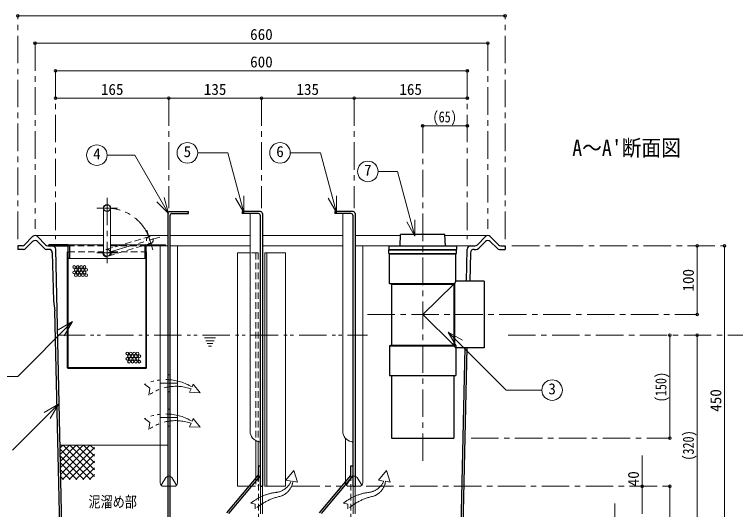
# Model space of a CAD drawing. Units: millimetres at full size, sheet at 1:8. Extents: x -1685 to 1555, y -1115 to 1133.
# Drawn here: x -1130 to -79, y -725 to -4 of the extents above; entities that cross this region are included whole.
import ezdxf
from ezdxf.enums import TextEntityAlignment as Align

# ---------------------------------------------------------------- set-up
doc = ezdxf.new("R2010")
doc.units = ezdxf.units.MM
doc.header["$LTSCALE"] = 8
doc.header["$PDMODE"] = 32
doc.header["$PDSIZE"] = 4
for name, pattern in [('CHAIN1', [8, 5, -1, 1, -1]), ('DASHED1', [1.8, 1.2, -0.6]), ('DOUBLE_CHAIN1', [8.8, 5, -1, 0.6, -0.6, 0.6, -1])]:
    doc.linetypes.add(name, pattern=pattern)
doc.layers.add('0-0_ﾚｲﾔ1', color=4, linetype='Continuous', lineweight=9)
doc.styles.add('ＭＳ ゴシック', font='')
doc.styles.get('ＭＳ ゴシック').set_extended_font_data('MS Gothic')

msp = doc.modelspace()

# ---------------------------------------------------------------- linework, layer by layer
at = {"layer": '0-0_ﾚｲﾔ1', "linetype": 'CHAIN1'}
for p, q in [((-1124.576, -330.982), (-1124.576, -5.982)), ((-414.576, -330.982), (-414.576, -5.982)), ((-1099.576, -45.982), (-1099.576, -315.982)), ((-439.576, -45.982), (-439.576, -315.982)), ((-1069.576, -85.982), (-1069.576, -330.982)), ((-469.576, -85.982), (-469.576, -330.982)), ((-904.576, -125.982), (-904.576, -285.982)), ((-769.576, -125.982), (-769.576, -285.982)), ((-634.576, -125.982), (-634.576, -285.982)), ((-534.576, -165.982), (-534.576, -655.982)), ((-994.576, -270.982), (-994.576, -365.982)), ((-1009.576, -285.982), (-979.576, -285.982)), ((-927.996, -346.855), (-936.537, -318.096)), ((-994.576, -350.982), (-917.887, -328.205)), ((-404.576, -340.982), (-94.576, -340.982)), ((-1009.576, -350.982), (-979.576, -350.982)), ((-615.076, -440.982), (-134.576, -440.982)), ((-410.076, -470.982), (5.424, -470.982)), ((-464.076, -620.982), (-174.576, -620.982)), ((-724.576, -690.982), (-652.165, -690.982)), ((-616.988, -690.982), (-174.576, -690.982))]:
    msp.add_line(p, q, dxfattribs=at)
at = {"layer": '0-0_ﾚｲﾔ1'}
for p, q in [((-1124.576, -5.982), (-414.576, -5.982)), ((-439.576, -45.982), (-1099.576, -45.982)), ((-1069.576, -85.982), (-469.576, -85.982)), ((-904.576, -125.982), (-1069.576, -125.982)), ((-769.576, -125.982), (-904.576, -125.982)), ((-634.576, -125.982), (-769.576, -125.982)), ((-469.576, -125.982), (-634.576, -125.982)), ((-469.576, -165.982), (-534.576, -165.982)), ((-1099.576, -325.982), (-999.576, -325.982)), ((-989.576, -325.982), (-906.076, -325.982)), ((-903.076, -325.982), (-786.076, -325.982)), ((-768.076, -325.982), (-651.076, -325.982)), ((-633.076, -325.982), (-567.12, -325.982)), ((-502.032, -325.982), (-439.576, -325.982)), ((-1051.076, -339.482), (-999.576, -339.482)), ((-989.576, -339.482), (-938.076, -339.482)), ((-917.165, -685.982), (-917.165, -340.982)), ((-909.576, -340.982), (-906.076, -340.982)), ((-903.076, -340.982), (-786.076, -340.982)), ((-891.988, -340.982), (-891.988, -685.982)), ((-768.076, -340.982), (-651.076, -340.982)), ((-633.076, -340.982), (-567.562, -340.982)), ((-621.988, -685.982), (-621.988, -340.982)), ((-464.686, -340.982), (-501.591, -340.982)), ((-134.576, -340.982), (-134.576, -440.982)), ((-94.576, -790.982), (-94.576, -340.982)), ((-804.576, -350.982), (-786.076, -350.982)), ((-761.576, -350.982), (-734.576, -350.982)), ((-734.576, -350.982), (-734.576, -690.982)), ((-939.576, -359.482), (-1049.576, -359.482)), ((-489.076, -396.482), (-534.576, -440.982)), ((-534.576, -440.982), (-489.076, -485.482)), ((-174.576, -620.982), (-174.576, -470.982)), ((-134.576, -470.982), (-134.576, -790.982)), ((-647.165, -621.083), (-647.165, -683.966)), ((-906.076, -630.982), (-1063.132, -630.982)), ((-1063.048, -634.763), (-1059.266, -630.982)), ((-1063.005, -636.673), (-1018.696, -680.982)), ((-1062.833, -644.447), (-1049.367, -630.982)), ((-1062.617, -654.132), (-1039.467, -630.982)), ((-1062.402, -663.816), (-1029.568, -630.982)), ((-1062.187, -673.5), (-1019.668, -630.982)), ((-1059.769, -680.982), (-1013.119, -634.332)), ((-1058.797, -630.982), (-1013.119, -676.659)), ((-1048.897, -630.982), (-1013.119, -666.76)), ((-1038.998, -630.982), (-1013.119, -656.86)), ((-1029.098, -630.982), (-1013.119, -646.961)), ((-1019.199, -630.982), (-1013.119, -637.061)), ((-1062.78, -646.797), (-1028.596, -680.982)), ((-1049.869, -680.982), (-1013.119, -644.232)), ((-214.576, -730.982), (-214.576, -645.982)), ((-1062.555, -656.922), (-1038.495, -680.982)), ((-1039.97, -680.982), (-1013.119, -654.131)), ((-1062.33, -667.046), (-1048.395, -680.982)), ((-1030.071, -680.982), (-1013.119, -664.031)), ((-1062.105, -677.171), (-1058.294, -680.982)), ((-1020.171, -680.982), (-1013.119, -673.93)), ((-915.7, -689.517), (-908.834, -678.361)), ((-893.452, -689.517), (-900.318, -678.361)), ((-623.452, -689.517), (-630.318, -678.361)), ((-912.165, -690.982), (-906.076, -690.982)), ((-903.076, -690.982), (-896.988, -690.982)), ((-761.576, -690.982), (-734.576, -690.982)), ((-626.988, -690.982), (-633.076, -690.982)), ((-174.576, -690.982), (-174.576, -790.982)), ((-254.576, -715.982), (-254.576, -835.982))]:
    msp.add_line(p, q, dxfattribs=at)
at = {"layer": '0-0_ﾚｲﾔ1', "color": 7, "lineweight": 18}
for p, q in [((-862.501, -205.482), (-818.514, -205.482)), ((-795.259, -292.27), (-818.514, -205.482)), ((-727.501, -205.482), (-683.514, -205.482)), ((-660.259, -292.27), (-683.514, -205.482)), ((-599.551, -232.545), (-571.076, -232.545)), ((-545.794, -326.9), (-571.076, -232.545)), ((-905.133, -293.604), (-911.345, -270.422)), ((-795.259, -292.27), (-807.259, -271.485)), ((-795.259, -292.27), (-795.259, -268.27)), ((-660.259, -292.27), (-672.259, -271.485)), ((-660.259, -292.27), (-660.259, -268.27)), ((-905.133, -293.604), (-922.104, -276.633)), ((-999.576, -285.982), (-999.576, -350.982)), ((-989.576, -285.982), (-989.576, -350.982)), ((-786.076, -293.982), (-786.076, -610.982)), ((-651.076, -293.982), (-651.076, -610.982)), ((-545.794, -326.9), (-545.794, -302.9)), ((-545.794, -326.9), (-557.794, -306.116)), ((-764.576, -350.982), (-761.576, -350.982)), ((-764.576, -350.982), (-764.576, -625.679)), ((-761.576, -350.982), (-761.576, -624.73)), ((-1044.999, -451.233), (-1124.683, -530.917)), ((-1044.999, -451.233), (-1065.783, -463.233)), ((-1044.999, -451.233), (-1056.999, -472.018)), ((-497.369, -466.441), (-476.584, -478.441)), ((-497.369, -466.441), (-485.369, -487.226)), ((-1155.048, -530.917), (-1124.683, -530.917)), ((-1065.522, -571.323), (-1132.634, -638.434)), ((-1065.522, -571.323), (-1086.307, -583.323)), ((-1065.522, -571.323), (-1077.522, -592.107)), ((-777.576, -624.5), (-777.576, -678.48)), ((-774.576, -625.568), (-774.576, -674.893)), ((-761.576, -624.73), (-761.576, -690.982)), ((-771.076, -690.982), (-771.076, -730.982)), ((-768.076, -690.982), (-768.076, -730.982)), ((-636.076, -690.982), (-636.076, -730.982)), ((-633.076, -690.982), (-633.076, -730.982))]:
    msp.add_line(p, q, dxfattribs=at)
at = {"layer": '0-0_ﾚｲﾔ1', "color": 5, "lineweight": 25}
for p, q in [((-906.076, -293.982), (-906.076, -790.982)), ((-903.076, -290.982), (-876.076, -290.982)), ((-900.076, -293.982), (-876.076, -293.982)), ((-876.076, -293.982), (-876.076, -290.982)), ((-797.576, -290.982), (-797.576, -293.982)), ((-771.076, -290.982), (-797.576, -290.982)), ((-774.076, -293.982), (-797.576, -293.982)), ((-768.076, -293.982), (-768.076, -690.982)), ((-662.576, -290.982), (-662.576, -293.982)), ((-636.076, -290.982), (-662.576, -290.982)), ((-639.076, -293.982), (-662.576, -293.982)), ((-633.076, -293.982), (-633.076, -690.982)), ((-903.076, -296.982), (-903.076, -790.982)), ((-771.076, -690.982), (-771.076, -296.982)), ((-636.076, -690.982), (-636.076, -296.982)), ((-567.576, -341.482), (-567.076, -324.482)), ((-502.076, -324.482), (-567.076, -324.482)), ((-501.576, -341.482), (-502.076, -324.482)), ((-1114.894, -339.48), (-1103.149, -327.484)), ((-1112.936, -344.48), (-1103.149, -334.484)), ((-1084.258, -339.48), (-1096.004, -327.484)), ((-1096.004, -334.484), (-1086.217, -344.48)), ((-454.894, -339.48), (-443.149, -327.484)), ((-443.149, -334.484), (-452.936, -344.48)), ((-424.258, -339.48), (-436.004, -327.484)), ((-426.217, -344.48), (-436.004, -334.484)), ((-1116.509, -345.982), (-1124.576, -345.982)), ((-1079.357, -345.982), (-1082.644, -345.982)), ((-1080.686, -340.982), (-1051.826, -340.982)), ((-1051.076, -339.482), (-1079.576, -339.482)), ((-1079.576, -340.982), (-1079.576, -339.482)), ((-1060.228, -761.648), (-1069.468, -345.871)), ((-1051.076, -517.982), (-1051.076, -341.732)), ((-939.576, -340.982), (-939.576, -359.482)), ((-938.076, -339.482), (-909.576, -339.482)), ((-938.076, -341.732), (-938.076, -517.982)), ((-909.576, -340.982), (-937.326, -340.982)), ((-909.576, -340.982), (-909.576, -339.482)), ((-584.076, -341.482), (-584.076, -345.982)), ((-485.076, -341.482), (-584.076, -341.482)), ((-584.076, -345.982), (-485.076, -345.982)), ((-584.076, -346.482), (-485.076, -346.482)), ((-584.076, -351.982), (-584.076, -346.482)), ((-485.076, -341.482), (-485.076, -345.982)), ((-470.721, -392.482), (-469.685, -345.871)), ((-464.686, -340.982), (-458.467, -340.982)), ((-459.796, -345.982), (-456.509, -345.982)), ((-422.644, -345.982), (-414.576, -345.982)), ((-420.686, -340.982), (-414.576, -340.982)), ((-414.576, -340.982), (-414.576, -345.982)), ((-1074.358, -350.871), (-1072.8, -420.982)), ((-1052.076, -349.482), (-1051.076, -349.482)), ((-1052.076, -518.482), (-1052.076, -349.482)), ((-938.076, -349.482), (-937.076, -349.482)), ((-937.076, -518.482), (-937.076, -349.482)), ((-583.076, -395.482), (-583.076, -352.482)), ((-583.076, -352.482), (-486.076, -352.482)), ((-486.076, -392.482), (-486.076, -352.482)), ((-464.795, -350.871), (-465.719, -392.482)), ((-938.076, -359.482), (-939.576, -359.482)), ((-580.076, -396.482), (-580.076, -485.482)), ((-489.076, -396.482), (-488.076, -395.482)), ((-445.076, -392.482), (-486.076, -392.482)), ((-1072.8, -420.982), (-1070.479, -435.406)), ((-1063.162, -764.648), (-1070.479, -435.406)), ((-583.076, -486.482), (-488.076, -486.482)), ((-580.076, -485.482), (-489.076, -485.482)), ((-489.076, -485.482), (-488.076, -486.482)), ((-486.076, -489.482), (-488.076, -486.482)), ((-486.076, -489.482), (-486.076, -529.482)), ((-478.924, -761.648), (-472.876, -489.482)), ((-475.99, -764.648), (-469.876, -489.482)), ((-938.076, -519.482), (-1051.076, -519.482)), ((-938.576, -518.482), (-1050.576, -518.482)), ((-583.076, -529.482), (-486.076, -529.482)), ((-489.076, -529.482), (-489.076, -620.982)), ((-774.775, -675.13), (-820.377, -729.655)), ((-771.775, -676.219), (-817.377, -730.744)), ((-639.775, -675.13), (-685.377, -729.655)), ((-636.775, -676.219), (-682.377, -730.744)), ((-771.076, -690.982), (-768.076, -690.982)), ((-636.076, -690.982), (-633.076, -690.982))]:
    msp.add_line(p, q, dxfattribs=at)
at = {"layer": '0-0_ﾚｲﾔ1', "linetype": 'DASHED1'}
for p, q in [((-996, -346.189), (-933.69, -327.683)), ((-1051.826, -340.982), (-999.576, -340.982)), ((-993.153, -355.775), (-930.843, -337.269)), ((-989.576, -340.982), (-937.326, -340.982)), ((-1051.076, -349.482), (-1000.576, -349.482)), ((-1000.576, -350.982), (-1000.576, -349.482)), ((-774.576, -350.982), (-786.076, -350.982)), ((-777.576, -350.982), (-777.576, -624.5)), ((-774.576, -350.982), (-774.576, -625.568)), ((-777.576, -678.48), (-777.576, -690.982)), ((-774.576, -674.893), (-774.576, -690.982)), ((-774.076, -673.206), (-774.076, -760.982)), ((-645.7, -689.517), (-638.834, -678.361)), ((-639.076, -673.206), (-639.076, -760.982)), ((-903.076, -690.982), (-906.076, -690.982)), ((-788.033, -690.982), (-774.576, -690.982)), ((-647.165, -683.966), (-647.165, -685.982)), ((-642.165, -690.982), (-636.076, -690.982))]:
    msp.add_line(p, q, dxfattribs=at)
at = {"layer": '0-0_ﾚｲﾔ1', "linetype": 'DOUBLE_CHAIN1'}
for p, q in [((-1066.687, -470.982), (-615.076, -470.982)), ((-852.576, -474.982), (-836.576, -474.982)), ((-850.576, -478.982), (-838.576, -478.982)), ((-848.576, -482.982), (-840.576, -482.982)), ((-846.576, -486.982), (-842.576, -486.982)), ((-893.076, -540.982), (-916.076, -540.982)), ((-869.002, -542.296), (-870.753, -546.209)), ((-858.767, -554.921), (-869.002, -542.296)), ((-872.084, -549.185), (-874.302, -554.142)), ((-858.767, -554.921), (-874.302, -554.142)), ((-893.076, -590.982), (-916.076, -590.982)), ((-869.002, -592.296), (-870.753, -596.209)), ((-858.767, -604.921), (-869.002, -592.296)), ((-872.084, -599.185), (-874.302, -604.142)), ((-858.767, -604.921), (-874.302, -604.142)), ((-734.001, -682.016), (-722.531, -667.898)), ((-716.943, -684.957), (-722.531, -667.898)), ((-599.001, -682.016), (-587.531, -667.898)), ((-581.943, -684.957), (-587.531, -667.898)), ((-726.51, -683.679), (-734.001, -682.016)), ((-591.51, -683.679), (-599.001, -682.016)), ((-723.783, -683.679), (-716.943, -684.957)), ((-588.783, -683.679), (-581.943, -684.957)), ((-784.815, -715.389), (-778.706, -717.014)), ((-778.678, -723.913), (-778.706, -717.014)), ((-649.815, -715.389), (-643.706, -717.014)), ((-643.678, -723.913), (-643.706, -717.014))]:
    msp.add_line(p, q, dxfattribs=at)
at = {"layer": '0-0_ﾚｲﾔ1', "color": 7, "linetype": 'DASHED1', "lineweight": 18}
for p, q in [((-903.076, -528.482), (-906.076, -528.482)), ((-903.076, -553.482), (-906.076, -553.482)), ((-903.076, -578.482), (-906.076, -578.482)), ((-903.076, -603.482), (-906.076, -603.482))]:
    msp.add_line(p, q, dxfattribs=at)
at = {"layer": '0-0_ﾚｲﾔ1', "color": 7, "lineweight": 18}
for points in [[(-905.133, -293.604), (-954.054, -208.87), (-994.463, -208.87)], [(-497.369, -466.441), (-412.887, -550.922), (-360.937, -550.922)], [(-764.576, -625.679), (-764.576, -690.982), (-761.576, -690.982)]]:
    msp.add_lwpolyline(points, dxfattribs=at)
at = {"layer": '0-0_ﾚｲﾔ1', "color": 5, "lineweight": 25}
for points in [[(-1118.467, -340.982), (-1124.576, -340.982), (-1124.576, -345.982)], [(-1049.576, -340.982), (-1049.576, -359.482), (-1051.076, -359.482)], [(-584.076, -351.982), (-485.076, -351.982), (-485.076, -346.482)], [(-580.076, -396.482), (-583.076, -395.482), (-488.076, -395.482)], [(-580.076, -396.482), (-489.076, -396.482), (-489.076, -485.482)], [(-486.076, -392.482), (-488.076, -395.482), (-488.076, -486.482)], [(-445.076, -392.482), (-445.076, -489.482), (-486.076, -489.482)], [(-580.076, -485.482), (-583.076, -486.482), (-583.076, -529.482)], [(-580.076, -529.482), (-580.076, -620.982), (-489.076, -620.982)], [(-774.076, -673.206), (-774.076, -660.982), (-771.076, -660.982)], [(-639.076, -673.206), (-639.076, -660.982), (-636.076, -660.982)]]:
    msp.add_lwpolyline(points, dxfattribs=at)
at = {"layer": '0-0_ﾚｲﾔ1', "linetype": 'DASHED1'}
msp.add_lwpolyline([(-988.576, -350.982), (-988.576, -349.482), (-938.076, -349.482)], dxfattribs=at)
at = {"layer": '0-0_ﾚｲﾔ1'}
msp.add_lwpolyline([(-804.576, -350.982), (-804.576, -690.982), (-788.033, -690.982)], dxfattribs=at)
at = {"layer": '0-0_ﾚｲﾔ1', "linetype": 'DOUBLE_CHAIN1'}
for points in [[(-940.199, -542.436), (-932.486, -547.92), (-933.686, -558.29)], [(-940.199, -592.436), (-932.486, -597.92), (-933.686, -608.29)]]:
    msp.add_lwpolyline(points, dxfattribs=at)
at = {"layer": '0-0_ﾚｲﾔ1', "color": 7, "lineweight": 18}
for centre in [(-1009.463, -208.87), (-877.501, -205.482), (-742.501, -205.482), (-614.551, -232.545), (-345.937, -550.922)]:
    msp.add_circle(centre, 15, dxfattribs=at)
at = {"layer": '0-0_ﾚｲﾔ1', "color": 5, "lineweight": 25}
msp.add_circle((-994.576, -285.982), 5, dxfattribs=at)
at = {"layer": '0-0_ﾚｲﾔ1', "linetype": 'DASHED1'}
msp.add_circle((-932.266, -332.476), 5, dxfattribs=at)
at = {"layer": '0-0_ﾚｲﾔ1'}
for centre in [(-1042.414, -371.659), (-1042.414, -379.659), (-1039.914, -375.659), (-1037.414, -371.659), (-1037.414, -379.659), (-1034.914, -375.659), (-1032.414, -371.659), (-1032.414, -379.659), (-1029.914, -375.659), (-1027.414, -371.659), (-1027.414, -379.659), (-1024.914, -375.659), (-1039.914, -383.659), (-1034.914, -383.659), (-1029.914, -383.659), (-1024.914, -383.659), (-965.061, -497.524), (-965.061, -505.524), (-962.561, -501.524), (-960.061, -497.524), (-960.061, -505.524), (-957.561, -501.524), (-955.061, -497.524), (-955.061, -505.524), (-952.561, -501.524), (-950.061, -497.524), (-950.061, -505.524), (-947.561, -501.524), (-962.561, -509.524), (-957.561, -509.524), (-952.561, -509.524), (-947.561, -509.524)]:
    msp.add_circle(centre, 2, dxfattribs=at)
at = {"layer": '0-0_ﾚｲﾔ1', "linetype": 'CHAIN1'}
msp.add_arc((-994.576, -350.982), 65, 16.54154, 90, dxfattribs=at)
at = {"layer": '0-0_ﾚｲﾔ1', "color": 5, "lineweight": 25}
for centre, radius, start, end in [((-903.076, -293.982), 3, 90, 180), ((-900.076, -296.982), 3, 90, 180), ((-774.076, -296.982), 3, 0, 90), ((-771.076, -293.982), 3, 0, 90), ((-639.076, -296.982), 3, 0, 90), ((-636.076, -293.982), 3, 0, 90), ((-1099.576, -330.982), 5, 44.3947, 135.6053), ((-1099.576, -337.982), 5, 44.3947, 135.6053), ((-439.576, -330.982), 5, 44.3947, 135.6053), ((-439.576, -337.982), 5, 44.3947, 135.6053), ((-1118.467, -335.982), 5, 270, 315.6053), ((-1116.509, -340.982), 5, 270, 315.6053), ((-1082.644, -340.982), 5, 224.3947, 270), ((-1080.686, -335.982), 5, 224.3947, 270), ((-1079.357, -350.982), 5, 1.27303, 90), ((-1074.466, -345.982), 5, 1.27303, 90), ((-1051.826, -341.732), 0.75, 0, 90), ((-1051.076, -340.982), 1.5, 0, 90), ((-938.076, -340.982), 1.5, 90, 180), ((-937.326, -341.732), 0.75, 90, 180), ((-464.686, -345.982), 5, 90, 178.72697), ((-459.796, -350.982), 5, 90, 178.72697), ((-458.467, -335.982), 5, 270, 315.6053), ((-456.509, -340.982), 5, 270, 315.6053), ((-422.644, -340.982), 5, 224.3947, 270), ((-420.686, -335.982), 5, 224.3947, 270), ((-1051.076, -518.482), 1, 180, 270), ((-1050.576, -517.982), 0.5, 180, 270), ((-938.576, -517.982), 0.5, 270, 0), ((-938.076, -518.482), 1, 270, 0), ((-777.076, -673.206), 3, 320.09212, 0), ((-774.076, -674.295), 3, 320.09212, 0), ((-642.076, -673.206), 3, 320.09212, 0), ((-639.076, -674.295), 3, 320.09212, 0)]:
    msp.add_arc(centre, radius, start, end, dxfattribs=at)
at = {"layer": '0-0_ﾚｲﾔ1', "linetype": 'DASHED1'}
for centre, radius, start, end in [((-994.576, -350.982), 5, 0, 180), ((-994.576, -350.982), 6, 180, 0), ((-904.576, -680.982), 5, 72.5424, 107.4576), ((-634.576, -680.982), 5, 72.5424, 148.38993), ((-642.165, -685.982), 5, 180, 270)]:
    msp.add_arc(centre, radius, start, end, dxfattribs=at)
at = {"layer": '0-0_ﾚｲﾔ1', "color": 7, "lineweight": 18}
for centre, radius, start, end in [((-994.576, -350.982), 5, 180, 0), ((-771.076, -610.982), 15, 180, 260.40593), ((-636.076, -610.982), 15, 180, 260.40593), ((-774.076, -628.73), 3, 0, 80.40593), ((-639.076, -628.73), 3, 0, 80.40593)]:
    msp.add_arc(centre, radius, start, end, dxfattribs=at)
at = {"layer": '0-0_ﾚｲﾔ1', "linetype": 'DOUBLE_CHAIN1'}
for centre, radius, start, end in [((-909.082, -610.692), 75.015, 59.27258, 114.50714), ((-894.292, -611.877), 66.51, 70.49446, 126.32111), ((-909.082, -660.692), 75.015, 59.27258, 114.50714), ((-894.292, -661.877), 66.51, 70.49446, 126.32111), ((-751.541, -672.812), 27.288, 273.74331, 336.53021), ((-750.291, -680.279), 26.725, 292.27662, 352.6912), ((-616.541, -672.812), 27.288, 273.74331, 336.53021), ((-615.291, -680.279), 26.725, 292.27662, 352.6912), ((-739.601, -770.952), 71.635, 98.15213, 129.13625), ((-604.601, -770.952), 71.635, 98.15213, 129.13625), ((-723.105, -788.456), 85.171, 101.55088, 130.72857), ((-588.105, -788.456), 85.171, 101.55088, 130.72857)]:
    msp.add_arc(centre, radius, start, end, dxfattribs=at)
at = {"layer": '0-0_ﾚｲﾔ1'}
for centre, start, end in [((-904.576, -680.982), 107.4576, 148.38993), ((-904.576, -680.982), 31.61007, 72.5424), ((-634.576, -680.982), 31.61007, 72.5424), ((-912.165, -685.982), 180, 270), ((-896.988, -685.982), 270, 0), ((-626.988, -685.982), 270, 0)]:
    msp.add_arc(centre, 5, start, end, dxfattribs=at)
at = {"layer": '0-0_ﾚｲﾔ1', "color": 1}
for p in [(-1124.576, -5.982), (-414.576, -5.982), (-1099.576, -45.982), (-439.576, -45.982), (-1069.576, -85.982), (-469.576, -85.982), (-1069.576, -125.982), (-904.576, -125.982), (-769.576, -125.982), (-634.576, -125.982), (-469.576, -125.982), (-534.576, -165.982), (-469.576, -165.982), (-134.576, -340.982), (-94.576, -340.982), (-134.576, -440.982), (-174.576, -470.982), (-134.576, -470.982), (-174.576, -620.982), (-214.576, -690.982), (-174.576, -690.982)]:
    msp.add_point(p, dxfattribs=at)

# ---------------------------------------------------------------- texts
at = {"layer": '0-0_ﾚｲﾔ1', "color": 7, "style": 'ＭＳ ゴシック'}
for s, p in [('660', (-786.076, -45.982)), ('600', (-786.076, -85.982)), ('165', (-1003.576, -125.982)), ('135', (-853.576, -125.982)), ('135', (-718.576, -125.982)), ('165', (-568.576, -125.982)), ('4', (-1014.963, -219.87)), ('5', (-883.001, -216.482)), ('6', (-748.001, -216.482)), ('7', (-620.051, -243.545)), ('3', (-351.437, -561.922))]:
    msp.add_text(s, height=16.13, dxfattribs=at).set_placement(p, align=Align.BOTTOM_LEFT)
for s, height, width, p in [('(65)', 16.13, 0.8, (-520.076, -165.982)), ("A～A'断面図", 23.46, 0.9, (-316.576, -216.982)), ('泥溜め部', 16.13, 0.8, (-1021.567, -726.433))]:
    msp.add_text(s, height=height, dxfattribs=dict(at, width=width)).set_placement(p, align=Align.BOTTOM_LEFT)
for s, p in [('100', (-134.576, -407.482)), ('450', (-94.576, -582.482)), ('40', (-214.576, -690.982))]:
    msp.add_text(s, height=16.13, rotation=90, dxfattribs=at).set_placement(p, align=Align.BOTTOM_LEFT)
at = {"layer": '0-0_ﾚｲﾔ1', "color": 7, "style": 'ＭＳ ゴシック', "width": 0.8}
for s, p in [('(150)', (-174.576, -568.482)), ('(320)', (-134.576, -653.482))]:
    msp.add_text(s, height=16.13, rotation=90, dxfattribs=at).set_placement(p, align=Align.BOTTOM_LEFT)

doc.saveas('drawing.dxf')
